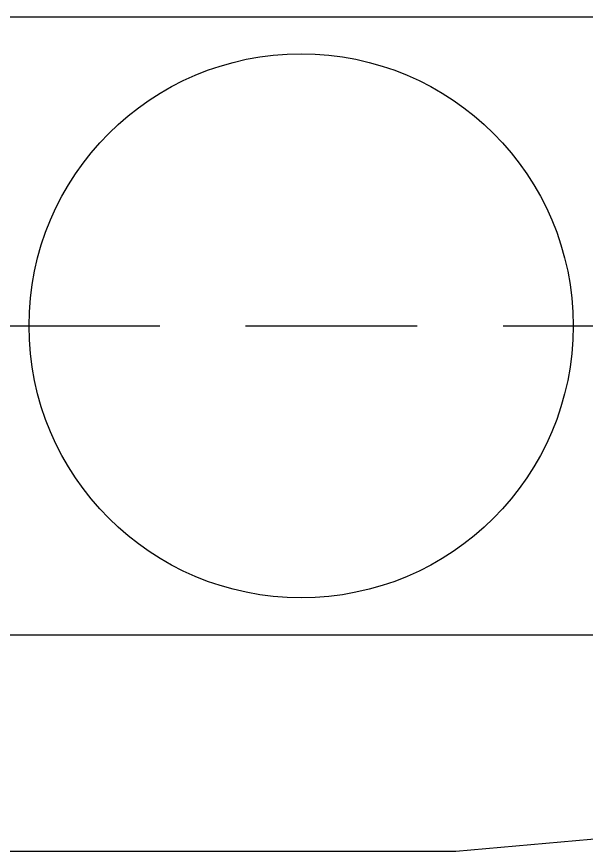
# Model space of a CAD drawing. Extents: x -22909.9 to -22897.8, y -4.7 to 4.1.
# Drawn here: x -22902.18 to -22901.351, y -0.1 to 1.115 of the extents above; entities that cross this region are included whole.
import ezdxf

# ---------------------------------------------------------------- set-up
doc = ezdxf.new("R2010")
doc.units = 0
doc.header["$LTSCALE"] = 0.5
doc.header["$MEASUREMENT"] = 0
doc.linetypes.add('DASHED', pattern=[0.75, 0.5, -0.25])
doc.layers.add('DIB-018', color=6, linetype='CONTINUOUS')
doc.layers.add('DIB-065', color=4, linetype='CONTINUOUS')

msp = doc.modelspace()

# ---------------------------------------------------------------- linework, layer by layer
at = {"layer": 'DIB-018'}
for p, q in [((-22907.879, 1.1145), (-22900.5423, 1.1145)), ((-22907.879, 0.2145), (-22900.5423, 0.2145))]:
    msp.add_line(p, q, dxfattribs=at)
at = {"layer": 'DIB-018', "linetype": 'DASHED'}
msp.add_line((-22909.3472, 0.6645), (-22898.0313, 0.6645), dxfattribs=at)
at = {"layer": 'DIB-018'}
msp.add_circle((-22901.7663, 0.6645), 0.396, dxfattribs=at)
at = {"layer": 'DIB-065'}
for p, q in [((-22901.5413, -0.1005), (-22900.5513, -0.0105)), ((-22906.5183, -0.1005), (-22901.5413, -0.1005))]:
    msp.add_line(p, q, dxfattribs=at)

doc.saveas('drawing.dxf')
